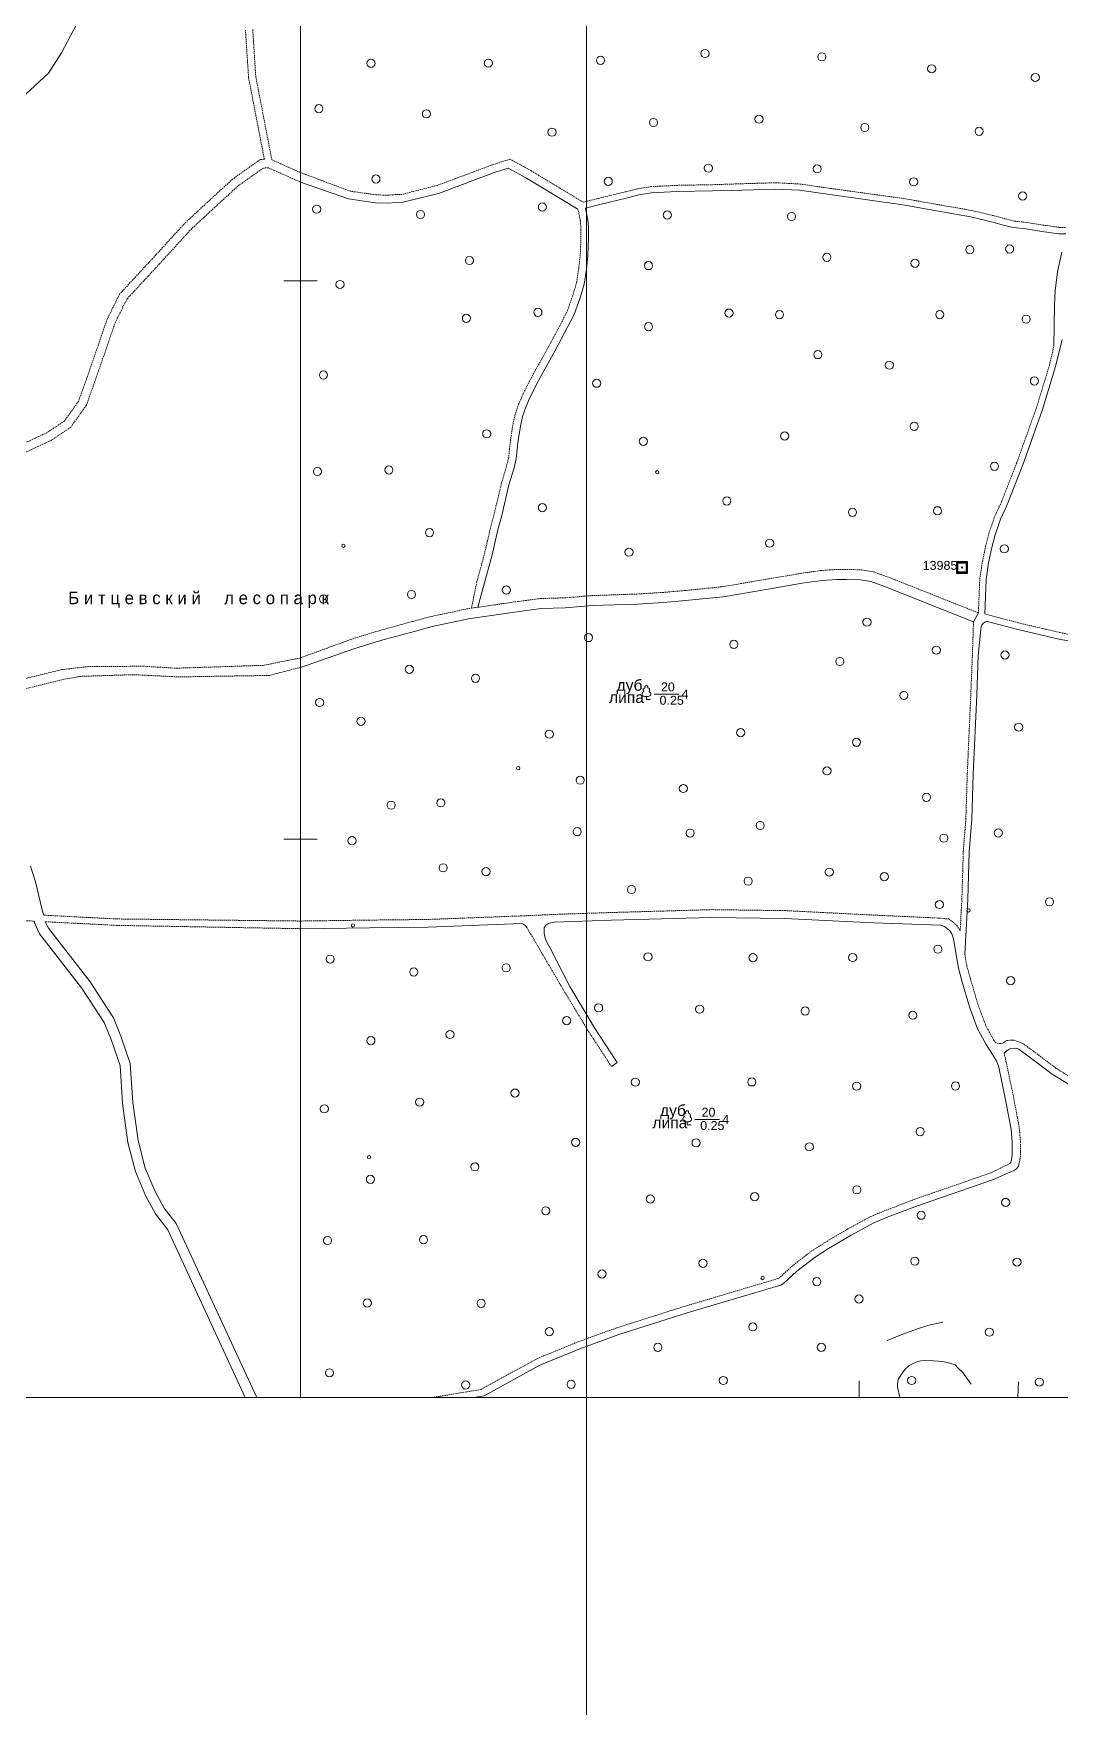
# Model space of a CAD drawing. Extents: x 1000 to 4000, y -5000 to -1000.
# Drawn here: x 2904 to 3272, y -4111 to -3511 of the extents above; entities that cross this region are included whole.
import ezdxf
from ezdxf.enums import TextEntityAlignment as Align

# ---------------------------------------------------------------- set-up
doc = ezdxf.new("R2010")
doc.units = 0
doc.header["$MEASUREMENT"] = 0
doc.linetypes.add('DASHED', pattern=[0.75, 0.5, -0.25])
doc.linetypes.add('HIDDENX2', pattern=[0.75, 0.5, -0.25])
doc.layers.get('0').update_dxf_attribs({"linetype": 'CONTINUOUS'})
for name, color, linetype in [('1', 7, 'CONTINUOUS'), ('2', 7, 'CONTINUOUS'), ('24', 7, 'CONTINUOUS'), ('36', 7, 'CONTINUOUS'), ('40', 7, 'CONTINUOUS'), ('42', 7, 'CONTINUOUS'), ('границы команд_1', 10, 'CONTINUOUS')]:
    doc.layers.add(name, color=color, linetype=linetype)
doc.styles.add('ARIAL', font='')
doc.styles.get("Standard").update_dxf_attribs({"font": 'txt', "height": 0.2})
doc.styles.get('ARIAL').set_extended_font_data('Arial Cyr')

# ---------------------------------------------------------------- blocks, each defined once
blk = doc.blocks.new('NULLNAME')
at = {"color": 0, "linetype": 'Continuous'}
for points in [[(2, 2), (-2, 2), (-2, 2), (-2, -2), (-2, -2), (2, -2), (2, -2), (2, 2)], [(1.6, 1.6), (-1.6, 1.6), (-1.6, 1.6), (-1.6, -1.6), (-1.6, -1.6), (1.6, -1.6), (1.6, -1.6), (1.6, 1.6)]]:
    blk.add_lwpolyline(points, close=True, dxfattribs=at)
at = {"color": 0}
blk.add_point((0, 0), dxfattribs=at)
blk.add_point((0, 0), dxfattribs=at)

msp = doc.modelspace()

# ---------------------------------------------------------------- linework, layer by layer
at = {"color": 253, "linetype": 'Continuous', "lineweight": 0}
for p, q in [((3123.85, -3749.93), (3123.85, -3748.85)), ((3123.85, -3749.93), (3125.35, -3749.93)), ((3138.42, -3902.3), (3138.42, -3901.22)), ((3138.42, -3902.3), (3139.92, -3902.3))]:
    msp.add_line(p, q, dxfattribs=at)
for points in [[(3123.16, -3748.85), (3124.53, -3748.85)], [(3137.73, -3901.22), (3139.09, -3901.22)]]:
    msp.add_lwpolyline(points, dxfattribs=at)
for centre, radius in [((3025.25, -3522.04), 1.46), ((3067.3, -3521.96), 1.46), ((3107.43, -3520.94), 1.46), ((3144.86, -3518.53), 1.46), ((3186.66, -3519.72), 1.46), ((3225.98, -3523.99), 1.46), ((3263.12, -3527.09), 1.46), ((3006.61, -3538.3), 1.46), ((3045.1, -3540.14), 1.46), ((3126.4, -3543.25), 1.46), ((3164.19, -3542.07), 1.46), ((3202.06, -3545.04), 1.46), ((3090.06, -3546.7), 1.46), ((3242.98, -3546.39), 1.46), ((3027.02, -3563.46), 1.46), ((3146.03, -3559.61), 1.46), ((3185.02, -3559.86), 1.46), ((3110.2, -3564.34), 1.46), ((3219.54, -3564.5), 1.46), ((3258.59, -3569.56), 1.46), ((3005.81, -3574.3), 1.46), ((3086.63, -3573.49), 1.46), ((3042.99, -3576.2), 1.46), ((3131.36, -3576.39), 1.46), ((3175.81, -3576.93), 1.46), ((3060.5, -3592.68), 1.46), ((3188.48, -3591.52), 1.46), ((3220, -3593.69), 1.46), ((3239.67, -3588.82), 1.46), ((3253.89, -3588.57), 1.46), ((3124.62, -3594.5), 1.46), ((3014.16, -3601.25), 1.46), ((3085.02, -3611.25), 1.46), ((3153.45, -3611.52), 1.46), ((3171.5, -3612.06), 1.46), ((3228.89, -3612.06), 1.46), ((3059.42, -3613.42), 1.46), ((3124.62, -3616.39), 1.46), ((3259.81, -3613.7), 1.46), ((3185.24, -3626.39), 1.46), ((3008.23, -3633.69), 1.46), ((3210.84, -3630.17), 1.46), ((3262.78, -3635.87), 1.46), ((3106.03, -3636.66), 1.46), ((3219.73, -3652.07), 1.46), ((3066.7, -3654.77), 1.46), ((3122.74, -3657.47), 1.46), ((3173.39, -3655.58), 1.46), ((3006.08, -3668.28), 1.46), ((3031.67, -3667.74), 1.46), ((3127.77, -3668.53), 0.6), ((3248.5, -3666.41), 1.46), ((3086.63, -3681.25), 1.46), ((3152.64, -3678.82), 1.46), ((3197.64, -3682.88), 1.46), ((3228.08, -3682.34), 1.46), ((3015.38, -3694.88), 0.6), ((3046.22, -3690.17), 1.46), ((3168, -3693.96), 1.46), ((3252.03, -3695.98), 1.46), ((3117.62, -3697.2), 1.46), ((3008.23, -3713.96), 1.46), ((3039.75, -3712.34), 1.46), ((3073.7, -3710.71), 1.46), ((3202.83, -3722.27), 1.46), ((3103.13, -3727.78), 1.46), ((3155.16, -3730.21), 1.46), ((3193.13, -3736.34), 1.46), ((3227.64, -3732.28), 1.46), ((3252.25, -3734.02), 1.46), ((3038.96, -3739.14), 1.46), ((3062.68, -3742.38), 1.46), ((3216.05, -3748.51), 1.46), ((3006.87, -3751.04), 1.46), ((3021.7, -3757.8), 1.46), ((3157.59, -3761.85), 1.46), ((3257.13, -3759.85), 1.46), ((3089.1, -3762.4), 1.46), ((3199.06, -3765.28), 1.46), ((3078, -3774.57), 0.6), ((3100.16, -3778.89), 1.46), ((3188.54, -3775.55), 1.46), ((3137.1, -3781.87), 1.46), ((3224.13, -3785.02), 1.46), ((3032.48, -3787.82), 1.46), ((3050.28, -3787.01), 1.46), ((3099.08, -3797.29), 1.46), ((3139.52, -3797.83), 1.46), ((3164.6, -3795.12), 1.46), ((3249.84, -3797.78), 1.46), ((3018.46, -3800.53), 1.46), ((3230.34, -3799.63), 1.46), ((3051.09, -3810.27), 1.46), ((3066.46, -3811.62), 1.46), ((3160.31, -3815.05), 1.46), ((3189.35, -3811.8), 1.46), ((3209.04, -3813.42), 1.46), ((3118.52, -3818.03), 1.46), ((3228.72, -3823.43), 1.46), ((3239.2, -3825.54), 0.6), ((3268.17, -3822.45), 1.46), ((3018.8, -3830.92), 0.6), ((3228.21, -3839.43), 1.46), ((3010.64, -3842.98), 1.46), ((3124.44, -3842.17), 1.46), ((3162, -3842.46), 1.46), ((3197.69, -3842.4), 1.46), ((3040.57, -3847.58), 1.46), ((3073.64, -3846.09), 1.46), ((3254.29, -3850.71), 1.46), ((3106.74, -3860.45), 1.46), ((3142.95, -3860.9), 1.46), ((3180.71, -3861.59), 1.46), ((3219.23, -3863.08), 1.46), ((3053.52, -3870.01), 1.46), ((3095.32, -3865.03), 1.46), ((3025.23, -3872.18), 1.46), ((3119.9, -3887.08), 1.46), ((3161.6, -3886.98), 1.46), ((3076.79, -3890.98), 1.46), ((3199.16, -3888.51), 1.46), ((3234.53, -3888.45), 1.46), ((3008.56, -3896.61), 1.46), ((3042.68, -3894.21), 1.46), ((3221.88, -3904.78), 1.46), ((3098.52, -3908.63), 1.46), ((3141.65, -3908.82), 1.46), ((3182.21, -3910.22), 1.46), ((3024.59, -3913.96), 0.6), ((3062.44, -3917.42), 1.46), ((3025.05, -3921.88), 1.46), ((3125.25, -3928.95), 1.46), ((3162.63, -3928.11), 1.46), ((3199.19, -3925.63), 1.46), ((3087.83, -3933.14), 1.46), ((3222.26, -3934.75), 1.46), ((3252.47, -3930.15), 1.46), ((3009.71, -3943.81), 1.46), ((3044.04, -3943.5), 1.46), ((3144.1, -3951.96), 1.46), ((3219.94, -3951.21), 1.46), ((3256.52, -3951.53), 1.46), ((3107.97, -3955.79), 1.46), ((3165.48, -3957.25), 0.6), ((3184.87, -3958.52), 1.46), ((3199.98, -3964.74), 1.46), ((3023.94, -3966.18), 1.46), ((3064.7, -3966.29), 1.46), ((3089.08, -3976.47), 1.46), ((3161.94, -3974.75), 1.46), ((3246.65, -3976.65), 1.46), ((3127.95, -3982.06), 1.46), ((3186.49, -3982.06), 1.46), ((3010.41, -3991.19), 1.46), ((3059.18, -3995.58), 1.46), ((3096.92, -3995.32), 1.46), ((3151.42, -3993.97), 1.46), ((3218.86, -3993.97), 1.46), ((3264.54, -3994.53), 1.46)]:
    msp.add_circle(centre, radius, dxfattribs=at)
for centre, radius, start, end in [((3123.17, -3747.97), 0.879, 108.35322, 269.38751), ((3123.41, -3746.59), 0.754, 88.13294, 226.66339), ((3123.85, -3745.48), 0.545, 90, 220.50026), ((3123.85, -3745.48), 0.545, 319.49974, 90), ((3124.29, -3746.59), 0.754, 313.33661, 91.86706), ((3124.53, -3747.97), 0.879, 269.60977, 71.64678), ((3137.98, -3898.95), 0.754, 88.13294, 226.66339), ((3138.42, -3897.85), 0.545, 90, 220.50026), ((3138.42, -3897.85), 0.545, 319.49974, 90), ((3138.86, -3898.95), 0.754, 313.33661, 91.86706), ((3137.74, -3900.34), 0.879, 108.35322, 269.38751), ((3139.1, -3900.34), 0.879, 269.60977, 71.64678)]:
    msp.add_arc(centre, radius, start, end, dxfattribs=at)
at = {"layer": '1', "color": 253, "linetype": 'Continuous', "lineweight": 0}
for p, q in [((3000, -4000), (3000, -3000)), ((3000, -3000), (3000, -4000)), ((3000, -3600), (2994.04, -3600)), ((3005.96, -3600), (3000, -3600)), ((3000, -3800), (2994.04, -3800)), ((3005.96, -3800), (3000, -3800)), ((3200, -4000), (3200, -3994.02)), ((2000, -4000), (3000, -4000)), ((3000, -4000), (4000, -4000))]:
    msp.add_line(p, q, dxfattribs=at)
at = {"layer": '2', "color": 253, "linetype": 'Continuous', "lineweight": 0}
msp.add_circle((3236.88, -3702.66), 0.2, dxfattribs=at)
at = {"layer": '24', "color": 253, "linetype": 'DASHED', "lineweight": 0}
for p, q in [((2980.32, -3510.13), (2981.43, -3527.17)), ((2982.92, -3509.96), (2984.01, -3526.84)), ((2981.43, -3527.17), (2987.08, -3556.42)), ((2984.01, -3526.84), (2989.76, -3556.6)), ((2985.7, -3556.45), (2975.66, -3563.56)), ((2987.08, -3556.42), (2985.7, -3556.45)), ((3000, -3561.17), (2989.76, -3556.6)), ((2986.72, -3559.55), (2977.62, -3565.99)), ((2988.61, -3559.5), (2986.72, -3559.55)), ((3000, -3564.59), (2988.61, -3559.5)), ((2975.66, -3563.56), (2958.84, -3579.07)), ((2977.62, -3565.99), (2961.05, -3581.28)), ((2958.84, -3579.07), (2947.2, -3591.8)), ((2961.05, -3581.28), (2949.5, -3593.92)), ((2947.2, -3591.8), (2935.32, -3604.65)), ((2949.5, -3593.92), (2937.91, -3606.44)), ((2935.32, -3604.65), (2930.88, -3613.51)), ((2937.91, -3606.44), (2933.76, -3614.73)), ((2930.88, -3613.51), (2923.35, -3635.29)), ((2933.76, -3614.73), (2926.29, -3636.33)), ((2923.35, -3635.29), (2920.52, -3643.16)), ((2926.29, -3636.33), (2923.31, -3644.62)), ((2920.52, -3643.16), (2915.49, -3650.19)), ((2923.31, -3644.62), (2917.7, -3652.47)), ((2915.49, -3650.19), (2909.17, -3654.41)), ((2917.7, -3652.47), (2910.71, -3657.14)), ((2909.17, -3654.41), (2896.99, -3660.08)), ((2910.71, -3657.14), (2898.2, -3662.96)), ((3000, -3735.05), (2986.78, -3737.73)), ((2914.57, -3739.26), (2878.3, -3748.2)), ((2924.1, -3738.16), (2914.57, -3739.26)), ((2921.17, -3741.68), (2915.3, -3742.72)), ((2940.27, -3741.07), (2921.17, -3741.68)), ((2943.9, -3738.05), (2924.1, -3738.16)), ((2956.5, -3741.87), (2940.27, -3741.07)), ((2955.23, -3738.74), (2943.9, -3738.05)), ((2986.78, -3737.73), (2955.23, -3738.74)), ((2988.79, -3741.34), (2956.5, -3741.87)), ((3000, -3738.47), (2988.79, -3741.34)), ((2915.3, -3742.72), (2879.05, -3751.66)), ((2904.71, -3829.38), (2882.87, -3828.25)), ((2934.17, -3828.59), (2907.98, -3827.24)), ((2934.09, -3830.89), (2908.66, -3829.58)), ((3000, -3832.08), (2934.09, -3830.89)), ((3000, -3829.34), (2934.17, -3828.59))]:
    msp.add_line(p, q, dxfattribs=at)
at = {"layer": '24', "color": 253, "linetype": 'HIDDENX2', "lineweight": 0}
for p, q in [((3074.99, -3556.42), (3068.81, -3558.38)), ((3074.99, -3556.42), (3082.51, -3560.49)), ((3017.91, -3567.87), (3000, -3561.17)), ((3068.81, -3558.38), (3048.89, -3565.8)), ((3082.51, -3560.49), (3101.23, -3571.78)), ((3023.25, -3568.6), (3017.91, -3567.87)), ((3026.97, -3569.15), (3023.25, -3568.6)), ((3048.89, -3565.8), (3036.35, -3568.98)), ((3106.68, -3570.41), (3116.57, -3568.02)), ((3116.57, -3568.02), (3120.76, -3567)), ((3120.76, -3567), (3125.48, -3566.21)), ((3125.48, -3566.21), (3134.64, -3565.76)), ((3134.64, -3565.76), (3147.44, -3565.52)), ((3147.44, -3565.52), (3157.95, -3565.18)), ((3157.95, -3565.18), (3170.17, -3564.82)), ((3170.17, -3564.82), (3178.92, -3565.29)), ((3178.92, -3565.29), (3189.82, -3566.87)), ((3189.82, -3566.87), (3215.96, -3570.47)), ((3031.32, -3569.28), (3026.97, -3569.15)), ((3033.96, -3569.05), (3031.32, -3569.28)), ((3036.35, -3568.98), (3033.96, -3569.05)), ((3099.37, -3574.23), (3100.21, -3578.52)), ((3101.23, -3571.78), (3106.68, -3570.41)), ((3215.96, -3570.47), (3240.33, -3574.78)), ((3100.21, -3578.52), (3100.41, -3580.76)), ((3240.33, -3574.78), (3249.03, -3576.83)), ((3249.03, -3576.83), (3252.14, -3577.72)), ((3252.14, -3577.72), (3255.63, -3578.58)), ((3255.63, -3578.58), (3260.18, -3579.08)), ((3260.18, -3579.08), (3265.82, -3579.99)), ((3265.82, -3579.99), (3271.69, -3580.8)), ((3100.41, -3584.58), (3100.19, -3590.63)), ((3100.41, -3580.76), (3100.41, -3584.58)), ((3271.69, -3580.8), (3273.98, -3580.8)), ((3100.19, -3590.63), (3099.64, -3595.49)), ((3099.64, -3595.49), (3098.88, -3600.61)), ((3098.88, -3600.61), (3097.48, -3605.27)), ((3097.48, -3605.27), (3095.52, -3610.95)), ((3095.52, -3610.95), (3088.7, -3623.84)), ((3088.7, -3623.84), (3082.8, -3634.42)), ((3268.18, -3630.1), (3269.76, -3623.33)), ((3082.8, -3634.42), (3079.78, -3640.35)), ((3263.41, -3645.68), (3268.18, -3630.1)), ((3079.78, -3640.35), (3078.11, -3644.19)), ((3078.11, -3644.19), (3076.89, -3647.85)), ((3256.49, -3665.1), (3263.41, -3645.68)), ((3076.05, -3651.5), (3075.23, -3656.86)), ((3076.89, -3647.85), (3076.05, -3651.5)), ((3075.23, -3656.86), (3074.88, -3660.01)), ((3074.56, -3663.24), (3073.82, -3666.19)), ((3074.88, -3660.01), (3074.56, -3663.24)), ((3073.82, -3666.19), (3072, -3672.36)), ((3250.82, -3679.55), (3256.49, -3665.1)), ((3072, -3672.36), (3069.39, -3683.41)), ((3248.51, -3684.51), (3250.82, -3679.55)), ((3068.02, -3688.55), (3065.98, -3697.43)), ((3069.39, -3683.41), (3068.02, -3688.55)), ((3246.5, -3690.33), (3248.51, -3684.51)), ((3245.32, -3695.05), (3246.5, -3690.33)), ((3065.98, -3697.43), (3063.12, -3707.85)), ((3243.22, -3706.8), (3244.16, -3700.54)), ((3244.16, -3700.54), (3245.32, -3695.05)), ((3167.57, -3706.75), (3179.01, -3704.81)), ((3179.01, -3704.81), (3186.35, -3703.74)), ((3186.35, -3703.74), (3191.75, -3703.37)), ((3191.75, -3703.37), (3195.53, -3703.37)), ((3195.53, -3703.37), (3200.87, -3703.5)), ((3200.87, -3703.5), (3205.12, -3704.21)), ((3205.12, -3704.21), (3211.35, -3706.46)), ((3211.35, -3706.46), (3242.72, -3718.93)), ((3063.12, -3707.85), (3061.24, -3717.27)), ((3104.22, -3712.75), (3120.49, -3712.17)), ((3120.49, -3712.17), (3129.57, -3711.62)), ((3129.57, -3711.62), (3137.57, -3710.94)), ((3137.57, -3710.94), (3150.83, -3709.59)), ((3150.83, -3709.59), (3167.57, -3706.75)), ((3242.72, -3718.93), (3243.22, -3706.8)), ((3046.29, -3720.34), (3059.58, -3717.51)), ((3059.58, -3717.51), (3061.24, -3717.27)), ((3063.49, -3716.94), (3075.31, -3715.19)), ((3075.31, -3715.19), (3085.96, -3713.78)), ((3085.96, -3713.78), (3094.54, -3713.55)), ((3094.54, -3713.55), (3104.22, -3712.75)), ((3027.65, -3725.45), (3040.2, -3721.98)), ((3040.2, -3721.98), (3046.29, -3720.34)), ((3240.97, -3722.08), (3240.58, -3734.08)), ((3244.98, -3719.3), (3256.99, -3722.47)), ((3256.99, -3722.47), (3272, -3726.01)), ((3000, -3735.05), (3017.97, -3728.48)), ((3017.97, -3728.48), (3027.65, -3725.45)), ((3272, -3726.01), (3288.18, -3728.97)), ((3240.58, -3734.08), (3240, -3748.26)), ((3240, -3748.26), (3238.75, -3776.58)), ((3238.75, -3776.58), (3238.24, -3792.73)), ((3238.24, -3792.73), (3237.32, -3804.42)), ((3237.32, -3804.42), (3236.81, -3821.38)), ((3111.16, -3826.29), (3090.7, -3826.98)), ((3147.3, -3825.26), (3111.16, -3826.29)), ((3173.45, -3825.6), (3147.3, -3825.26)), ((3205.31, -3827.21), (3173.45, -3825.6)), ((3236.81, -3821.38), (3236.2, -3832.82)), ((3000, -3829.34), (3024.63, -3829)), ((3024.63, -3829), (3045.67, -3828.77)), ((3045.67, -3828.77), (3079.06, -3827.51)), ((3079.06, -3827.51), (3090.7, -3826.98)), ((3080.9, -3831.38), (3094.18, -3854.03)), ((3228.68, -3828.29), (3205.31, -3827.21)), ((3228.68, -3828.29), (3232.08, -3828.6)), ((3232.08, -3828.6), (3233.73, -3829.81)), ((3233.73, -3829.81), (3234.99, -3830.89)), ((3234.99, -3830.89), (3236.2, -3832.82)), ((3237.87, -3841.36), (3238.62, -3845.52)), ((3238.62, -3845.52), (3239.84, -3849.9)), ((3239.84, -3849.9), (3242.49, -3859.06)), ((3094.18, -3854.03), (3103.19, -3868.97)), ((3242.49, -3859.06), (3245.3, -3866.63)), ((3245.3, -3866.63), (3246.22, -3868.35)), ((3246.22, -3868.35), (3248.23, -3872.08)), ((3103.19, -3868.97), (3111.33, -3881.4)), ((3248.9, -3872.93), (3248.23, -3872.08)), ((3249.94, -3873.16), (3248.9, -3872.93)), ((3250.62, -3873.27), (3249.94, -3873.16)), ((3251.48, -3873.04), (3250.62, -3873.27)), ((3251.94, -3872.7), (3251.48, -3873.04)), ((3252.92, -3872.18), (3251.94, -3872.7)), ((3253.95, -3872.01), (3252.92, -3872.18)), ((3254.98, -3872.01), (3253.95, -3872.01)), ((3255.55, -3872.07), (3254.98, -3872.01)), ((3258.7, -3873.25), (3255.55, -3872.07)), ((3262.42, -3875.96), (3258.7, -3873.25)), ((3251.96, -3876.66), (3255.16, -3891.62)), ((3270.62, -3882.14), (3262.42, -3875.96)), ((3276.85, -3886.01), (3270.62, -3882.14)), ((3255.16, -3891.62), (3257.37, -3903.52)), ((3257.37, -3903.52), (3257.79, -3908.36)), ((3257.79, -3908.36), (3257.85, -3911.93)), ((3254.15, -3916.08), (3247.26, -3919.54)), ((3254.32, -3915.74), (3254.15, -3916.08)), ((3254.4, -3915.46), (3254.32, -3915.74)), ((3257.78, -3913.61), (3257.34, -3916)), ((3257.85, -3911.93), (3257.78, -3913.61)), ((3247.26, -3919.54), (3220, -3928.97)), ((3209.5, -3933.03), (3204.22, -3935.2)), ((3220, -3928.97), (3209.5, -3933.03)), ((3195.97, -3939.66), (3187.74, -3944.53)), ((3204.22, -3935.2), (3195.97, -3939.66)), ((3187.74, -3944.53), (3182.82, -3947.7)), ((3182.82, -3947.7), (3176.11, -3952.9)), ((3168.36, -3958.22), (3137.74, -3967.3)), ((3170.96, -3957.44), (3168.36, -3958.22)), ((3171.49, -3957.14), (3170.96, -3957.44)), ((3176.11, -3952.9), (3171.49, -3957.14)), ((3137.74, -3967.3), (3113.16, -3975.13)), ((3113.16, -3975.13), (3099.1, -3980.21)), ((3099.1, -3980.21), (3084.64, -3986.15)), ((3084.64, -3986.15), (3064.59, -3997.18)), ((3064.59, -3997.18), (3047.65, -4000))]:
    msp.add_line(p, q, dxfattribs=at)
at = {"layer": '24', "color": 253, "linetype": 'Continuous', "lineweight": 0}
for p, q in [((3069.74, -3561.06), (3049.73, -3568.5)), ((3074.4, -3559.57), (3069.74, -3561.06)), ((3074.4, -3559.57), (3080.99, -3563.14)), ((3017.18, -3570.62), (3000, -3564.59)), ((3049.73, -3568.5), (3036.74, -3571.8)), ((3080.99, -3563.14), (3099.37, -3574.23)), ((3121.21, -3569.2), (3125.72, -3568.45)), ((3125.72, -3568.45), (3134.72, -3568)), ((3134.72, -3568), (3147.49, -3567.77)), ((3147.49, -3567.77), (3158.02, -3567.43)), ((3158.02, -3567.43), (3170.15, -3567.07)), ((3170.15, -3567.07), (3178.69, -3567.53)), ((3178.69, -3567.53), (3189.5, -3569.09)), ((3022.85, -3571.4), (3017.18, -3570.62)), ((3026.72, -3571.97), (3022.85, -3571.4)), ((3031.39, -3572.11), (3026.72, -3571.97)), ((3034.12, -3571.88), (3031.39, -3572.11)), ((3036.74, -3571.8), (3034.12, -3571.88)), ((3102.1, -3573.88), (3107.22, -3572.59)), ((3102.1, -3573.88), (3102.93, -3578.13)), ((3107.22, -3572.59), (3117.1, -3570.2)), ((3117.1, -3570.2), (3121.21, -3569.2)), ((3189.5, -3569.09), (3215.61, -3572.69)), ((3215.61, -3572.69), (3239.94, -3577)), ((3102.93, -3578.13), (3103.16, -3580.64)), ((3103.16, -3580.64), (3103.16, -3584.63)), ((3239.94, -3577), (3248.39, -3579.07)), ((3248.39, -3579.07), (3251.55, -3579.97)), ((3251.55, -3579.97), (3255.22, -3580.87)), ((3103.16, -3584.63), (3102.94, -3590.83)), ((3255.22, -3580.87), (3259.86, -3581.39)), ((3259.86, -3581.39), (3265.47, -3582.29)), ((3265.47, -3582.29), (3271.53, -3583.13)), ((3271.53, -3583.13), (3274.08, -3583.13)), ((3102.94, -3590.83), (3102.37, -3595.85)), ((3272.62, -3589.72), (3271.08, -3596.69)), ((3102.37, -3595.85), (3101.58, -3601.21)), ((3271.08, -3596.69), (3270.18, -3603.53)), ((3101.58, -3601.21), (3100.1, -3606.11)), ((3270.18, -3603.53), (3269.92, -3608.69)), ((3100.1, -3606.11), (3098.05, -3612.04)), ((3269.92, -3608.69), (3269.76, -3623.33)), ((3098.05, -3612.04), (3091.12, -3625.16)), ((3270.38, -3630.69), (3272.66, -3620.95)), ((3091.12, -3625.16), (3085.23, -3635.71)), ((3265.58, -3646.39), (3270.38, -3630.69)), ((3085.23, -3635.71), (3082.27, -3641.53)), ((3080.68, -3645.18), (3079.55, -3648.6)), ((3082.27, -3641.53), (3080.68, -3645.18)), ((3258.62, -3665.9), (3265.58, -3646.39)), ((3078.75, -3652.02), (3077.96, -3657.22)), ((3079.55, -3648.6), (3078.75, -3652.02)), ((3077.96, -3657.22), (3077.62, -3660.3)), ((3077.28, -3663.72), (3076.48, -3666.91)), ((3077.62, -3660.3), (3077.28, -3663.72)), ((3076.48, -3666.91), (3074.66, -3673.07)), ((3252.91, -3680.44), (3258.62, -3665.9)), ((3074.66, -3673.07), (3072.06, -3684.08)), ((3250.63, -3685.37), (3252.91, -3680.44)), ((3072.06, -3684.08), (3070.69, -3689.21)), ((3248.68, -3690.98), (3250.63, -3685.37)), ((3070.69, -3689.21), (3068.65, -3698.11)), ((3247.54, -3695.56), (3248.68, -3690.98)), ((3068.65, -3698.11), (3063.49, -3716.94)), ((3246.4, -3700.95), (3247.54, -3695.56)), ((3245.49, -3707.02), (3246.4, -3700.95)), ((3151.32, -3713.13), (3168.16, -3710.28)), ((3168.16, -3710.28), (3179.57, -3708.34)), ((3179.57, -3708.34), (3186.73, -3707.3)), ((3186.73, -3707.3), (3191.87, -3706.95)), ((3191.87, -3706.95), (3195.48, -3706.95)), ((3195.48, -3706.95), (3200.53, -3707.07)), ((3200.53, -3707.07), (3204.21, -3707.68)), ((3204.21, -3707.68), (3210.08, -3709.8)), ((3210.08, -3709.8), (3240.97, -3722.08)), ((3244.98, -3719.3), (3245.49, -3707.02)), ((3061.24, -3717.27), (3063.49, -3716.94)), ((3075.81, -3718.74), (3086.24, -3717.35)), ((3086.24, -3717.35), (3094.74, -3717.12)), ((3094.74, -3717.12), (3104.43, -3716.32)), ((3104.43, -3716.32), (3120.67, -3715.75)), ((3120.67, -3715.75), (3129.83, -3715.18)), ((3129.83, -3715.18), (3137.91, -3714.5)), ((3137.91, -3714.5), (3151.32, -3713.13)), ((3041.14, -3725.43), (3047.13, -3723.82)), ((3047.13, -3723.82), (3060.22, -3721.04)), ((3060.22, -3721.04), (3075.81, -3718.74)), ((3242.72, -3718.93), (3240.97, -3722.08)), ((3243.73, -3723.93), (3243.55, -3724.85)), ((3243.96, -3723.36), (3243.73, -3723.93)), ((3244.53, -3722.67), (3243.96, -3723.36)), ((3245.27, -3722.1), (3244.53, -3722.67)), ((3246.02, -3722.01), (3245.27, -3722.1)), ((3246.02, -3722.01), (3256.42, -3724.76)), ((3019.12, -3731.87), (3028.66, -3728.88)), ((3028.66, -3728.88), (3041.14, -3725.43)), ((3243.55, -3724.85), (3242.7, -3734.22)), ((3256.42, -3724.76), (3271.51, -3728.32)), ((3271.51, -3728.32), (3287.75, -3731.3)), ((3000, -3738.47), (3019.12, -3731.87)), ((3242.7, -3734.22), (3242.12, -3748.35)), ((3242.12, -3748.35), (3240.87, -3776.66)), ((3240.87, -3776.66), (3240.36, -3792.84)), ((3240.36, -3792.84), (3239.44, -3804.53)), ((3239.44, -3804.53), (3238.93, -3821.47)), ((2903.4, -3809.66), (2905.2, -3815.27)), ((2905.2, -3815.27), (2906.82, -3822.37)), ((2906.82, -3822.37), (2907.98, -3827.24)), ((3238.93, -3821.47), (3237.87, -3841.36)), ((2904.71, -3829.38), (2904.92, -3830.26)), ((2904.92, -3830.26), (2906.59, -3833.88)), ((2908.66, -3829.58), (2909.76, -3831.95)), ((2909.76, -3831.95), (2924.66, -3851.17)), ((3000, -3832.08), (3024.67, -3831.74)), ((3024.67, -3831.74), (3045.74, -3831.51)), ((3045.74, -3831.51), (3079.17, -3830.25)), ((3079.17, -3830.25), (3079.87, -3830.43)), ((3079.87, -3830.43), (3080.56, -3831.01)), ((3080.56, -3831.01), (3080.9, -3831.38)), ((3087.82, -3830.8), (3087.24, -3831.72)), ((3087.24, -3831.72), (3087.24, -3833.67)), ((3089.08, -3830.11), (3087.82, -3830.8)), ((3090.8, -3829.76), (3089.08, -3830.11)), ((3111.25, -3829.08), (3090.8, -3829.76)), ((3147.32, -3828.04), (3111.25, -3829.08)), ((3173.36, -3828.39), (3147.32, -3828.04)), ((3205.2, -3830), (3173.36, -3828.39)), ((3229.24, -3830.8), (3205.2, -3830)), ((3229.24, -3830.8), (3230.53, -3831.34)), ((3230.53, -3831.34), (3231.79, -3832.26)), ((3231.79, -3832.26), (3232.59, -3832.95)), ((2906.59, -3833.88), (2921.66, -3853.31)), ((3087.24, -3833.67), (3087.59, -3835.51)), ((3087.59, -3835.51), (3088.39, -3837.11)), ((3088.39, -3837.11), (3089.31, -3838.84)), ((3232.59, -3832.95), (3233.17, -3833.87)), ((3233.17, -3833.87), (3233.8, -3835.77)), ((3233.8, -3835.77), (3234.2, -3837.72)), ((3234.2, -3837.72), (3234.71, -3841.45)), ((3089.31, -3838.84), (3096.39, -3852.81)), ((3234.71, -3841.45), (3235.57, -3846.22)), ((3235.57, -3846.22), (3236.83, -3850.76)), ((2921.66, -3853.31), (2926.16, -3860.19)), ((2924.66, -3851.17), (2929.25, -3858.17)), ((3096.39, -3852.81), (3105.32, -3867.63)), ((3236.83, -3850.76), (3239.52, -3860.04)), ((2926.16, -3860.19), (2929.78, -3865.74)), ((2929.25, -3858.17), (2933.06, -3864.03)), ((3239.52, -3860.04), (3242.44, -3867.91)), ((2929.78, -3865.74), (2932.26, -3871.82)), ((2933.06, -3864.03), (2935.71, -3870.54)), ((3105.32, -3867.63), (3113.44, -3880.01)), ((3242.44, -3867.91), (3243.47, -3869.83)), ((2932.26, -3871.82), (2935.43, -3881.13)), ((2935.71, -3870.54), (2939.07, -3880.41)), ((3243.47, -3869.83), (3245.47, -3873.56)), ((3249.16, -3879.48), (3245.47, -3873.56)), ((2939.07, -3880.41), (2939.98, -3894.34)), ((3113.44, -3880.01), (3111.33, -3881.4)), ((3249.99, -3881.75), (3249.16, -3879.48)), ((3252.51, -3876.03), (3251.96, -3876.66)), ((3253.38, -3875.51), (3252.51, -3876.03)), ((3254.35, -3875.05), (3253.38, -3875.51)), ((3255.55, -3874.94), (3254.35, -3875.05)), ((3256.59, -3875.05), (3255.55, -3874.94)), ((3257.22, -3875.29), (3256.59, -3875.05)), ((3260.93, -3877.98), (3257.22, -3875.29)), ((3269.19, -3884.22), (3260.93, -3877.98)), ((2935.43, -3881.13), (2936.31, -3894.71)), ((3249.99, -3881.75), (3252.22, -3892.21)), ((3275.62, -3888.2), (3269.19, -3884.22)), ((3252.22, -3892.21), (3254.4, -3903.92)), ((2936.31, -3894.71), (2938.25, -3908.64)), ((2939.98, -3894.34), (2941.87, -3907.93)), ((3254.4, -3903.92), (3254.8, -3908.52)), ((2938.25, -3908.64), (2940.9, -3919.1)), ((2941.87, -3907.93), (2944.4, -3917.92)), ((3254.8, -3908.52), (3254.86, -3911.89)), ((3254.8, -3913.27), (3254.4, -3915.46)), ((3254.86, -3911.89), (3254.8, -3913.27)), ((3257.34, -3916), (3257.08, -3917.17)), ((2940.9, -3919.1), (2944.52, -3927.65)), ((2944.4, -3917.92), (2947.84, -3926.04)), ((3248.19, -3921.89), (3220.87, -3931.34)), ((3255.59, -3918.55), (3248.19, -3921.89)), ((3256.39, -3918.15), (3255.59, -3918.55)), ((3257.08, -3917.17), (3256.39, -3918.15)), ((2944.52, -3927.65), (2948.14, -3934.26)), ((2947.84, -3926.04), (2951.23, -3932.24)), ((2948.14, -3934.26), (2952.55, -3939.99)), ((2951.23, -3932.24), (2955.47, -3937.75)), ((3220.87, -3931.34), (3210.43, -3935.37)), ((2952.55, -3939.99), (2980.25, -4000)), ((2955.47, -3937.75), (2984.44, -4000)), ((3205.3, -3937.48), (3197.21, -3941.85)), ((3210.43, -3935.37), (3205.3, -3937.48)), ((3197.21, -3941.85), (3189.07, -3946.68)), ((3184.28, -3949.77), (3177.74, -3954.83)), ((3189.07, -3946.68), (3184.28, -3949.77)), ((3177.74, -3954.83), (3172.98, -3959.2)), ((3169.08, -3960.64), (3138.48, -3969.71)), ((3171.95, -3959.78), (3169.08, -3960.64)), ((3172.98, -3959.2), (3171.95, -3959.78)), ((3138.48, -3969.71), (3113.97, -3977.51)), ((3113.97, -3977.51), (3100.01, -3982.56)), ((3085.73, -3988.43), (3065.8, -3999.39)), ((3100.01, -3982.56), (3085.73, -3988.43)), ((3065.8, -3999.39), (3062.12, -4000))]:
    msp.add_line(p, q, dxfattribs=at)
at = {"layer": '36', "color": 253, "linetype": 'Continuous', "lineweight": 0}
for p, q in [((3216.22, -3977.12), (3221.65, -3975.15)), ((3216.22, -3977.12), (3221.65, -3975.15)), ((3221.65, -3975.15), (3225, -3974.11)), ((3221.65, -3975.15), (3225, -3974.11)), ((3225, -3974.11), (3229.96, -3973.07)), ((3225, -3974.11), (3229.96, -3973.07)), ((3210.11, -3979.67), (3216.22, -3977.12)), ((3210.11, -3979.67), (3216.22, -3977.12)), ((3217.84, -3988.7), (3219.34, -3987.88)), ((3217.84, -3988.7), (3219.34, -3987.88)), ((3219.34, -3987.88), (3220.73, -3987.31)), ((3219.34, -3987.88), (3220.73, -3987.31)), ((3220.73, -3987.31), (3222.11, -3986.96)), ((3220.73, -3987.31), (3222.11, -3986.96)), ((3222.11, -3986.96), (3223.73, -3986.84)), ((3222.11, -3986.96), (3223.73, -3986.84)), ((3223.73, -3986.84), (3226.62, -3986.96)), ((3223.73, -3986.84), (3226.62, -3986.96)), ((3226.62, -3986.96), (3229.96, -3987.19)), ((3226.62, -3986.96), (3229.96, -3987.19)), ((3229.96, -3987.19), (3232.5, -3987.77)), ((3229.96, -3987.19), (3232.5, -3987.77)), ((3232.5, -3987.77), (3234.35, -3988.35)), ((3232.5, -3987.77), (3234.35, -3988.35)), ((3234.35, -3988.35), (3235.51, -3989.51)), ((3234.35, -3988.35), (3235.51, -3989.51)), ((3213.8, -3995.29), (3214.03, -3993.56)), ((3213.8, -3995.29), (3214.03, -3993.56)), ((3214.03, -3993.56), (3214.95, -3992.05)), ((3214.03, -3993.56), (3214.95, -3992.05)), ((3214.95, -3992.05), (3216.46, -3989.85)), ((3214.95, -3992.05), (3216.46, -3989.85)), ((3216.46, -3989.85), (3217.84, -3988.7)), ((3216.46, -3989.85), (3217.84, -3988.7)), ((3235.51, -3989.51), (3237.12, -3991.12)), ((3235.51, -3989.51), (3237.12, -3991.12)), ((3237.12, -3991.12), (3240.14, -3995.28)), ((3237.12, -3991.12), (3240.14, -3995.28)), ((3257.05, -3994.39), (3256.9, -4000)), ((3257.05, -3994.39), (3256.9, -4000)), ((3213.8, -3996.22), (3213.8, -3995.29)), ((3213.8, -3996.22), (3213.8, -3995.29)), ((3214.61, -4000), (3213.8, -3996.22)), ((3214.61, -4000), (3213.8, -3996.22))]:
    msp.add_line(p, q, dxfattribs=at)
at = {"layer": '40', "color": 253, "linetype": 'Continuous', "lineweight": 0}
for p, q in [((2919.93, -3507.92), (2914.45, -3518.25)), ((2914.45, -3518.25), (2909.85, -3525.58)), ((2909.85, -3525.58), (2901.74, -3533.07))]:
    msp.add_line(p, q, dxfattribs=at)
at = {"layer": '42', "color": 253, "linetype": 'Continuous', "lineweight": 0}
for p, q in [((3126.62, -3748.06), (3135.49, -3748.06)), ((3141.19, -3900.42), (3150.05, -3900.42))]:
    msp.add_line(p, q, dxfattribs=at)
at = {"layer": 'границы команд_1', "color": 251, "lineweight": 0}
msp.add_lwpolyline([(1033.44, -1863.26), (3102.46, -1863.26), (3102.46, -4710.9), (1033.44, -4710.9)], close=True, dxfattribs=at)

# ---------------------------------------------------------------- block references
at = {"layer": '2', "color": 253, "lineweight": 0}
msp.add_blockref('NULLNAME', (3236.88, -3702.66), dxfattribs=at)

# ---------------------------------------------------------------- texts
at = {"layer": '2', "color": 253, "lineweight": 0, "style": 'ARIAL'}
msp.add_text('13985', height=3.2, dxfattribs=at).set_placement((3228.99, -3701.91), align=Align.MIDDLE_CENTER)
at = {"layer": '42', "color": 253, "linetype": 'Continuous', "lineweight": 0}
msp.add_text('Б и т ц е в с к и й     л е с о п а р к', height=4.5, dxfattribs=at).set_placement((2963.52, -3714.07), align=Align.MIDDLE)
at = {"layer": '42', "color": 253, "lineweight": 0, "style": 'ARIAL'}
for s, height, p in [('дуб', 4, (3117.82, -3744.82)), ('липа', 4, (3116.72, -3749.2)), ('0.25', 3.2, (3132.91, -3750.25)), ('20', 3.2, (3131.54, -3745.46)), ('4', 3.2, (3137.67, -3748.06)), ('дуб', 4, (3133.37, -3897.19)), ('20', 3.2, (3146.1, -3897.82)), ('липа', 4, (3132.27, -3901.57)), ('0.25', 3.2, (3147.47, -3902.61)), ('4', 3.2, (3152.23, -3900.42))]:
    msp.add_text(s, height=height, dxfattribs=at).set_placement(p, align=Align.MIDDLE_CENTER)

doc.saveas('drawing.dxf')
